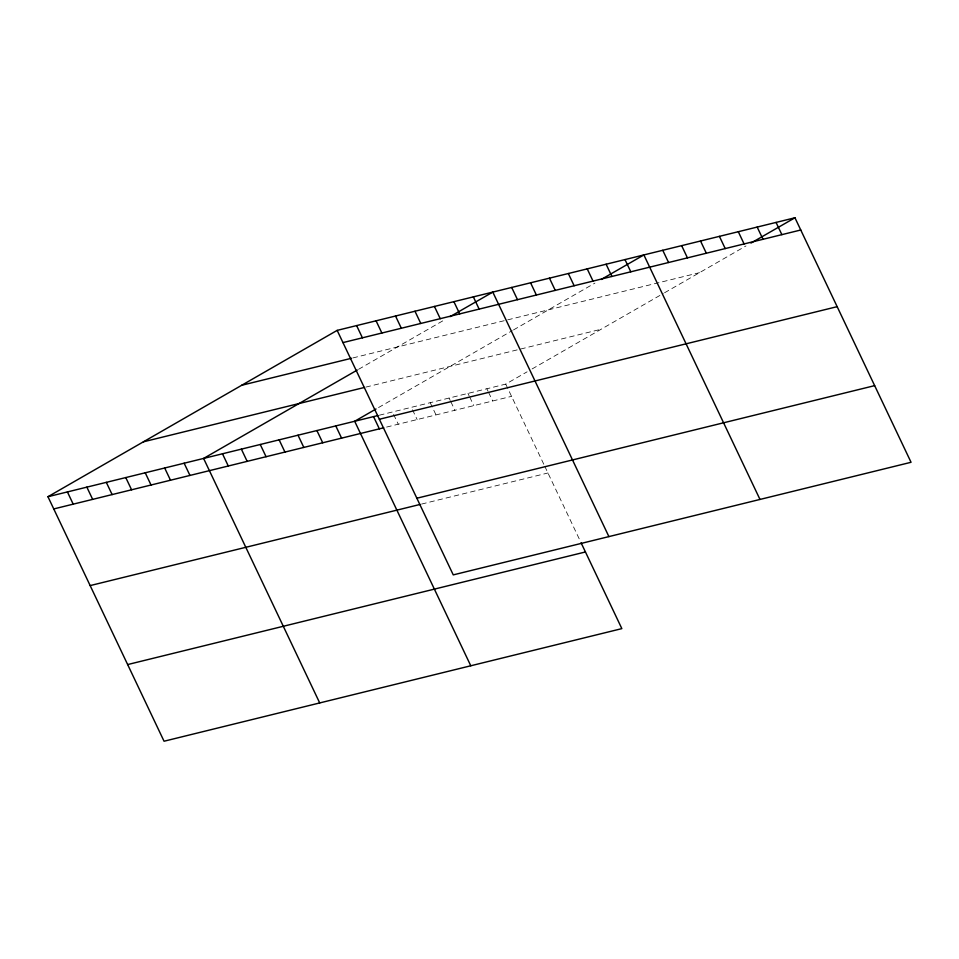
<?xml version="1.0" encoding="UTF-8"?>
<svg xmlns="http://www.w3.org/2000/svg" width="959" height="959" viewBox="0 0 959 959"><rect width="100%" height="100%" fill="white"/><g stroke="black" fill="none" stroke-linecap="round" stroke-linejoin="round"><path stroke-width="0.72" stroke-dasharray="4.79 3.6" d="M358.558 369.311L443.825 320.258M378.529 407.551L512.214 330.663M513.509 329.92L594.904 283.109M379.368 415.199L505.741 384.115L527.09 371.828M532.113 368.939L663.28 293.502M664.575 292.759L745.97 245.948M352.9 357.923L699.507 272.668M365.858 387.1L601.185 329.225M386.621 427.067L511.555 396.343M421.564 504.074L547.949 472.991M505.741 384.115L544.113 464.923M544.76 466.266L580.447 541.439M486.86 388.755L488.023 391.2M488.599 392.423L492.662 400.982M467.98 393.406L469.131 395.851M469.718 397.074L473.782 405.633M449.088 398.045L450.251 400.49M450.838 401.713L454.902 410.272M430.207 402.684L436.009 414.911M412.49 409.781L417.129 419.562M393.598 414.42L398.249 424.202"/><path stroke-width="1.44" d="M581.07 542.758L621.84 628.625L164.049 741.223L47.95 496.714L337.16 330.376L794.951 217.777L911.05 462.286L453.259 574.885L337.16 330.376M357.263 370.054L203.596 458.426L319.707 702.935M450.107 316.65L492.806 292.099L608.905 536.608M376.024 408.99L354.674 421.265L470.773 665.774M601.185 279.489L643.873 254.938L759.984 499.447M750.993 243.059L794.951 217.777M342.962 342.603L800.753 230.004M241.716 385.266L351.509 358.27M143.382 441.823L364.408 387.46M47.95 496.714L377.918 415.547M379.356 419.263L837.147 306.664M53.752 508.941L383.72 427.774M416.853 498.236L874.656 385.638M90.158 585.589L420.114 504.434M127.655 664.563L585.446 551.964M776.059 222.428L781.873 234.655M757.178 227.067L762.992 239.294M738.298 231.718L744.1 243.946M719.418 236.358L725.22 248.585M700.526 241.009L706.339 253.236M681.645 245.648L687.447 257.875M662.765 250.287L668.567 262.514M624.992 259.577L630.794 271.805M606.112 264.228L611.914 276.456M587.22 268.868L593.034 281.095M568.339 273.519L574.141 285.746M549.459 278.158L555.261 290.385M530.579 282.809L536.381 295.036M511.686 287.448L517.5 299.676M473.35 296.882L479.152 309.11M453.895 301.665L459.697 313.893M434.439 306.448L440.241 318.676M414.983 311.243L420.785 323.471M395.528 316.026L401.33 328.254M376.072 320.809L381.874 333.037M356.616 325.592L362.418 337.82M373.554 416.626L379.356 428.853M335.782 425.916L341.596 438.143M316.902 430.555L322.715 442.782M298.021 435.206L303.823 447.433M279.141 439.845L284.943 452.073M260.249 444.497L266.063 456.724M241.368 449.136L247.17 461.363M222.488 453.787L228.29 466.014M184.14 463.209L189.954 475.436M164.684 468.004L170.498 480.231M145.229 472.787L151.042 485.014M125.773 477.57L131.587 489.797M106.317 482.353L112.119 494.58M86.861 487.136L92.663 499.363M67.406 491.931L73.208 504.158"/></g></svg>
